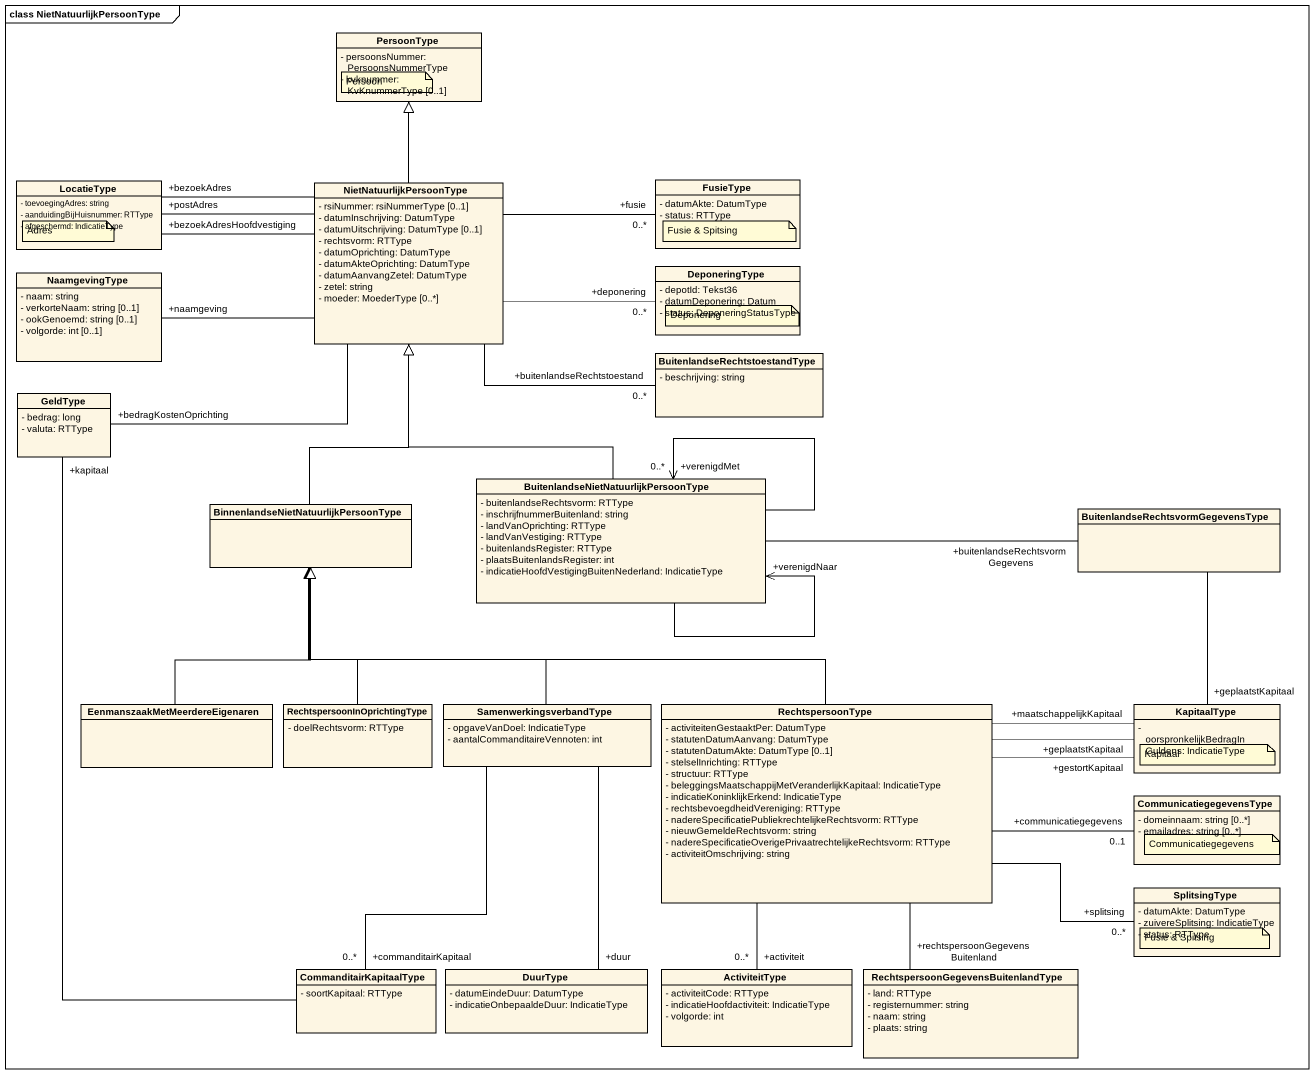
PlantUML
@startuml
mainframe class NietNatuurlijkPersoonType
hide circle
hide empty members
skinparam classAttributeIconSize 0
class PersoonType {
  - persoonsNummer: PersoonsNummerType
  - kvknummer: KvKnummerType [0..1]
}
class LocatieType {
  - toevoegingAdres: string
  - aanduidingBijHuisnummer: RTType
  - afgeschermd: IndicatieType
}
class NietNatuurlijkPersoonType {
  - rsiNummer: rsiNummerType [0..1]
  - datumInschrijving: DatumType
  - datumUitschrijving: DatumType [0..1]
  - rechtsvorm: RTType
  - datumOprichting: DatumType
  - datumAkteOprichting: DatumType
  - datumAanvangZetel: DatumType
  - zetel: string
  - moeder: MoederType [0..*]
}
class FusieType {
  - datumAkte: DatumType
  - status: RTType
}
class NaamgevingType {
  - naam: string
  - verkorteNaam: string [0..1]
  - ookGenoemd: string [0..1]
  - volgorde: int [0..1]
}
class DeponeringType {
  - depotId: Tekst36
  - datumDeponering: Datum
  - status: DeponeringStatusType
}
class "BuitenlandseRechtstoestandType" as BuitenlandseRechtstoestandTy {
  - beschrijving: string
}
class GeldType {
  - bedrag: long
  - valuta: RTType
}
class "BuitenlandseNietNatuurlijkPersoonType" as BuitenlandseNietNatuurlijkPe {
  - buitenlandseRechtsvorm: RTType
  - inschrijfnummerBuitenland: string
  - landVanOprichting: RTType
  - landVanVestiging: RTType
  - buitenlandsRegister: RTType
  - plaatsBuitenlandsRegister: int
  - indicatieHoofdVestigingBuitenNederland: IndicatieType
}
class "BinnenlandseNietNatuurlijkPersoonType" as BinnenlandseNietNatuurlijkPe
class "BuitenlandseRechtsvormGegevensType" as BuitenlandseRechtsvormGegeve
class "EenmanszaakMetMeerdereEigenaren" as EenmanszaakMetMeerdereEigena
class "RechtspersoonInOprichtingType" as RechtspersoonInOprichtingTyp {
  - doelRechtsvorm: RTType
}
class SamenwerkingsverbandType {
  - opgaveVanDoel: IndicatieType
  - aantalCommanditaireVennoten: int
}
class RechtspersoonType {
  - activiteitenGestaaktPer: DatumType
  - statutenDatumAanvang: DatumType
  - statutenDatumAkte: DatumType [0..1]
  - stelselInrichting: RTType
  - structuur: RTType
  - beleggingsMaatschappijMetVeranderlijkKapitaal: IndicatieType
  - indicatieKoninklijkErkend: IndicatieType
  - rechtsbevoegdheidVereniging: RTType
  - nadereSpecificatiePubliekrechtelijkeRechtsvorm: RTType
  - nieuwGemeldeRechtsvorm: string
  - nadereSpecificatieOverigePrivaatrechtelijkeRechtsvorm: RTType
  - activiteitOmschrijving: string
}
class KapitaalType {
  - oorspronkelijkBedragInGuldens: IndicatieType
}
class CommunicatiegegevensType {
  - domeinnaam: string [0..*]
  - emailadres: string [0..*]
}
class SplitsingType {
  - datumAkte: DatumType
  - zuivereSplitsing: IndicatieType
  - status: RTType
}
class CommanditairKapitaalType {
  - soortKapitaal: RTType
}
class DuurType {
  - datumEindeDuur: DatumType
  - indicatieOnbepaaldeDuur: IndicatieType
}
class ActiviteitType {
  - activiteitCode: RTType
  - indicatieHoofdactiviteit: IndicatieType
  - volgorde: int
}
class "RechtspersoonGegevensBuitenlandType" as RechtspersoonGegevensBuitenl {
  - land: RTType
  - registernummer: string
  - naam: string
  - plaats: string
}
NietNatuurlijkPersoonType -up-|> PersoonType
NietNatuurlijkPersoonType -left- "+bezoekAdres" LocatieType
NietNatuurlijkPersoonType -left- "+bezoekAdresHoofdvestiging" LocatieType
NietNatuurlijkPersoonType -left- "+postAdres" LocatieType
NietNatuurlijkPersoonType -right- "+fusie\n0..*" FusieType
NietNatuurlijkPersoonType -left- "+naamgeving" NaamgevingType
NietNatuurlijkPersoonType -right- "+deponering\n0..*" DeponeringType
NietNatuurlijkPersoonType -right- "+buitenlandseRechtstoestand\n0..*" BuitenlandseRechtstoestandTy
NietNatuurlijkPersoonType -left- "+bedragKostenOprichting" GeldType
BuitenlandseNietNatuurlijkPe -up-|> NietNatuurlijkPersoonType
BuitenlandseNietNatuurlijkPe --> "+verenigdNaar" BuitenlandseNietNatuurlijkPe
BuitenlandseNietNatuurlijkPe --> "+verenigdMet\n0..*" BuitenlandseNietNatuurlijkPe
BuitenlandseNietNatuurlijkPe -right- "+buitenlandseRechtsvormGegevens" BuitenlandseRechtsvormGegeve
BinnenlandseNietNatuurlijkPe -up-|> NietNatuurlijkPersoonType
BuitenlandseRechtsvormGegeve -- "+geplaatstKapitaal" KapitaalType
EenmanszaakMetMeerdereEigena -up-|> BinnenlandseNietNatuurlijkPe
RechtspersoonInOprichtingTyp -up-|> BinnenlandseNietNatuurlijkPe
SamenwerkingsverbandType -up-|> BinnenlandseNietNatuurlijkPe
SamenwerkingsverbandType -- "+commanditairKapitaal\n0..*" CommanditairKapitaalType
SamenwerkingsverbandType -- "+duur" DuurType
RechtspersoonType -left-|> BinnenlandseNietNatuurlijkPe
RechtspersoonType -right- "+maatschappelijkKapitaal" KapitaalType
RechtspersoonType -right- "+geplaatstKapitaal" KapitaalType
RechtspersoonType -right- "+gestortKapitaal" KapitaalType
RechtspersoonType -right- "+communicatiegegevens\n0..1" CommunicatiegegevensType
RechtspersoonType -right- "+splitsing\n0..*" SplitsingType
RechtspersoonType -- "+activiteit\n0..*" ActiviteitType
RechtspersoonType -- "+rechtspersoonGegevensBuitenland" RechtspersoonGegevensBuitenl
CommanditairKapitaalType -up- "+kapitaal" GeldType
note as N1
  Persoon
end note
note as N2
  Adres
end note
note as N3
  Fusie & Spitsing
end note
note as N4
  Deponering
end note
note as N5
  Kapitaal
end note
note as N6
  Communicatiegegevens
end note
note as N7
  Fusie & Spitsing
end note
@enduml
